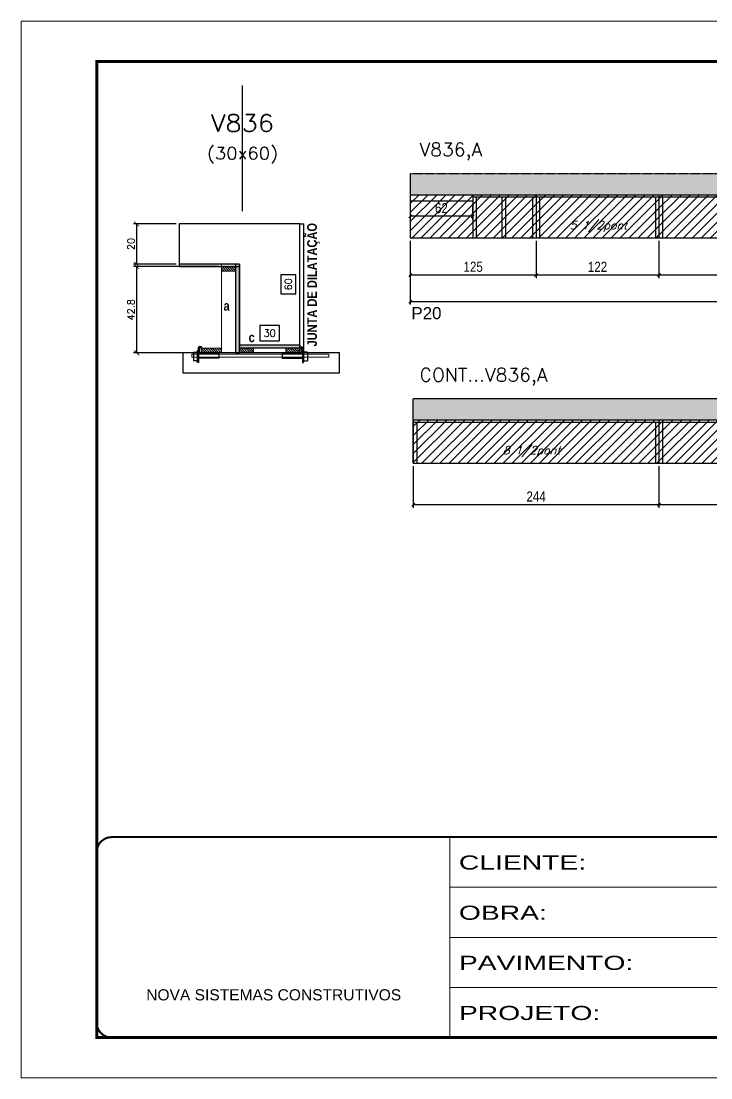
# Model space of a CAD drawing. Extents: x -20960 to -5926, y -2106 to 21915.
# Drawn here: x -12207 to -11522, y 9380 to 10430 of the extents above; entities that cross this region are included whole.
import ezdxf
from ezdxf.enums import TextEntityAlignment as Align

# ---------------------------------------------------------------- set-up
doc = ezdxf.new("R2010")
doc.units = 0
for name, pattern in [('CONTINUO', [0]), ('DASHED', [0.75, 0.5, -0.25]), ('HIDDEN', [0.375, 0.25, -0.125])]:
    doc.linetypes.add(name, pattern=pattern)
for name, color, linetype in [('5', 5, 'Continuous'), ('barrote', 251, 'Continuous'), ('COTA', 241, 'Continuous'), ('Cota Seção (2x)', 4, 'Continuous'), ('detalhes', 4, 'Continuous'), ('Painéis', 200, 'Continuous'), ('presilha', 1, 'Continuous'), ('Reaproveitamento', 251, 'Continuous'), ('SARR_2.2x7', 40, 'Continuous'), ('SARR_3.5x7', 81, 'Continuous'), ('texto', 7, 'Continuous'), ('Texto de Titulo', 7, 'Continuous'), ('Texto Qtd Sarr', 242, 'Continuous')]:
    doc.layers.add(name, color=color, linetype=linetype)
for name, color, linetype, lineweight in [('CONCRETO', 251, 'Continuous', 25), ('Folhas', 255, 'Continuous', 9), ('Hachura', 251, 'Continuous', 9), ('Madeira', 126, 'Continuous', 18), ('SARRAFO DE PRESSAO', 251, 'DASHED', 9), ('SCO-___-LAJ', 2, 'Continuous', 0), ('Texto Seção', 7, 'Continuous', 15)]:
    doc.layers.add(name, color=color, linetype=linetype, lineweight=lineweight)
doc.styles.add('ARIAL', font='arial.ttf')
doc.styles.add('COTA TECNICA', font='techl___.ttf', dxfattribs={"height": 10})
doc.styles.add('COTA TECNICA-50', font='techl___.ttf', dxfattribs={"height": 9})
doc.styles.add('REGUA-120', font='ROMANS.shx', dxfattribs={"height": 15})
doc.styles.add('Romans', font='romans.shx')
doc.styles.get("Standard").update_dxf_attribs({"font": 'arial.ttf'})
doc.styles.add('TECNICA', font='techb___.ttf', dxfattribs={"height": 10})
doc.styles.add('Tecnologia', font='')
doc.styles.get('Tecnologia').set_extended_font_data('Forgotten Futurist')
doc.dimstyles.new('COTA PAINEL-50', dxfattribs={"dimtxt": 9, "dimasz": 3, "dimexe": 3, "dimexo": 3, "dimgap": 3, "dimtad": 1, "dimdec": 1, "dimzin": 12, "dimdsep": 46, "dimtxsty": 'COTA TECNICA-50', "dimblk1": 'OBLIQUE', "dimblk2": 'OBLIQUE', "dimsah": 1, "dimcen": 0.9, "dimclrd": 4, "dimclre": 4, "dimclrt": 240, "dimadec": 1, "dimazin": 3, "dimtfac": 1, "dimtdec": 1, "dimtmove": 0, "dimatfit": 3, "dimfxl": 1, "dimtolj": 1, "dimtzin": 12, "dimarcsym": 0})
doc.dimstyles.new('Cota Seção (2x)', dxfattribs={"dimtxt": 7, "dimasz": 5, "dimexe": 3, "dimexo": 3, "dimgap": 2, "dimtad": 3, "dimdec": 1, "dimlfac": 0.5, "dimzin": 12, "dimdsep": 46, "dimtxsty": 'Romans', "dimblk": 'ARCHTICK', "dimcen": 0, "dimclrd": 4, "dimclre": 4, "dimclrt": 1, "dimadec": 1, "dimazin": 3, "dimtfac": 1, "dimtdec": 1, "dimtmove": 0, "dimatfit": 3, "dimldrblk": 'OBLIQUE', "dimfxl": 1, "dimtolj": 1, "dimtzin": 12, "dimarcsym": 0})
doc.dimstyles.new('Cota Seção interna', dxfattribs={"dimtxt": 7, "dimasz": 6, "dimexe": 0.18, "dimexo": 2, "dimgap": -4, "dimtad": 3, "dimdec": 1, "dimlfac": 0.5, "dimzin": 12, "dimdsep": 46, "dimtxsty": 'Romans', "dimblk": 'ARCHTICK', "dimcen": 0.09, "dimse1": 1, "dimse2": 1, "dimsd1": 1, "dimsd2": 1, "dimclrd": 180, "dimclre": 5, "dimclrt": 1, "dimadec": 0, "dimazin": 3, "dimtfac": 1, "dimtdec": 1, "dimtofl": 0, "dimtmove": 0, "dimatfit": 3, "dimldrblk": 'ARCHTICK', "dimfxl": 1, "dimtolj": 1, "dimtzin": 0, "dimarcsym": 0})
doc.dimstyles.new('PAINEL', dxfattribs={"dimtxt": 10, "dimasz": 3, "dimexe": 3, "dimexo": 3, "dimgap": 3, "dimtad": 1, "dimdec": 1, "dimzin": 12, "dimdsep": 46, "dimtxsty": 'COTA TECNICA', "dimblk1": 'OBLIQUE', "dimblk2": 'OBLIQUE', "dimsah": 1, "dimcen": 0.9, "dimclrd": 4, "dimclre": 4, "dimclrt": 240, "dimadec": 1, "dimazin": 3, "dimtfac": 1, "dimtdec": 1, "dimtmove": 0, "dimatfit": 3, "dimfxl": 1, "dimtolj": 1, "dimtzin": 12, "dimarcsym": 0})
pattern_1 = [(45, (6116.408, 11176.732), (-4.490128, 4.490128), [])]

# ---------------------------------------------------------------- blocks, each defined once
blk = doc.blocks.new('9999999999')
at = {"color": 30, "linetype": 'CONTINUO'}
for p, q in [((98564.6, 34230.2), (98564.6, 34429.4)), ((98564.6, 34379.6), (99584, 34379.6)), ((98564.6, 34329.8), (99488, 34329.8)), ((98564.6, 34280), (99488, 34280))]:
    blk.add_line(p, q, dxfattribs=at)
at = {"color": 30, "linetype": 'CONTINUO', "const_width": 2}
blk.add_lwpolyline([(99584, 34230.2), (99584, 34414.4, 0.414214), (99569, 34429.4), (98229, 34429.4, 0.414214), (98214, 34414.4), (98214, 34245.2, 0.414214), (98229, 34230.2), (99584, 34230.2)], format="xyb", dxfattribs=at)
at = {"layer": 'Folhas'}
blk.add_lwpolyline([(98139, 34190.2), (99624, 34190.2), (99624, 35240.2), (98139, 35240.2)], close=True, dxfattribs=at)
at = {"layer": 'Folhas', "color": 30, "const_width": 3}
blk.add_lwpolyline([(98214, 34230.2), (99584, 34230.2), (99584, 35200.2), (98214, 35200.2)], close=True, dxfattribs=at)
at = {"color": 7, "linetype": 'Continuous', "ltscale": 5, "style": 'ARIAL'}
blk.add_text('NOVA SISTEMAS CONSTRUTIVOS', height=11.059, dxfattribs=at).set_placement((98263.2, 34267.2))
at = {"layer": 'Folhas', "color": 7, "style": 'Tecnologia', "width": 1.5}
for s, p in [('CLIENTE:', (98573.7, 34397.2)), ('OBRA:', (98573.7, 34347.3)), ('PAVIMENTO:', (98573.7, 34297.5)), ('PROJETO:', (98573.7, 34247.7))]:
    blk.add_text(s, height=14, dxfattribs=at).set_placement(p)
blk = doc.blocks.new('titulo1')
at = {"layer": 'Defpoints', "color": 252, "linetype": 'HIDDEN', "ltscale": 2}
blk.add_line((0, 0), (0, 125), dxfattribs=at)
at = {"layer": 'Defpoints', "style": 'Romans', "oblique": 15}
blk.add_attdef('FOLHA', text='', height=10, dxfattribs=at).set_placement((0, 15.6), align=Align.MIDDLE_CENTER)
at = {"layer": 'Texto Qtd Sarr', "color": 3, "style": 'Romans', "oblique": 15}
for tag, height, p in [('TITULO', 17, (0, 71.4)), ('SEÇÃO', 12, (0, 41.5))]:
    blk.add_attdef(tag, text='', height=height, dxfattribs=at).set_placement(p, align=Align.MIDDLE_CENTER)
blk = doc.blocks.new('PRESILHA METÁLICA 1')
at = {"layer": 'presilha'}
for p, q in [((7.5, 10.6), (7.5, 19.9)), ((12, 21), (8.6, 21)), ((9, 11.6), (9, 18.9)), ((12, 19.5), (9.6, 19.5)), ((12, 21), (12, 19.5)), ((0, 13), (6, 13)), ((0, 13), (0, 0)), ((6, 0), (0, 0)), ((6, 15.5), (7.5, 15.5)), ((6, -2.5), (6, 15.5)), ((6, 13), (6, 0)), ((7.5, 15.5), (7.5, -2.5)), ((37.5, 4.1), (7.5, 4.1)), ((37.5, 11), (9.6, 11)), ((37.5, 11), (37.5, 4.1)), ((7.5, -2.5), (6, -2.5))]:
    blk.add_line(p, q, dxfattribs=at)
for centre, radius, start, end in [((8.6, 19.9), 1.14, 90, 180), ((9.6, 18.9), 0.57, 90, 180), ((9.6, 11.6), 0.57, 180, 270)]:
    blk.add_arc(centre, radius, start, end, dxfattribs=at)
blk = doc.blocks.new('*D1484')
at = {"layer": 'Cota Seção (2x)', "color": 180, "lineweight": -2, "transparency": 16777216}
for p, q in [((-11950.5, 10127.1), (-11969.9, 10127.1)), ((-11969.9, 10127.1), (-11969.9, 10112.1)), ((-11950.5, 10112.1), (-11950.5, 10127.1)), ((-11969.9, 10112.1), (-11950.5, 10112.1))]:
    blk.add_line(p, q, dxfattribs=at)
at = {"layer": 'Defpoints', "color": 0, "transparency": 16777216}
for p in [(-11930.2, 10108.1), (-11990.2, 10100.1), (-11930.2, 10100.1)]:
    blk.add_point(p, dxfattribs=at)
at = {"layer": 'Cota Seção (2x)', "color": 1, "transparency": 16777216, "insert": (-11960.2, 10119.6), "char_height": 7, "attachment_point": 5, "style": 'Romans'}
blk.add_mtext('\\A1;30', dxfattribs=at)
blk = doc.blocks.new('_ArchTick')
at = {"color": 0, "linetype": 'ByBlock', "const_width": 0.15}
blk.add_lwpolyline([(-0.5, -0.5), (0.5, 0.5)], dxfattribs=at)
blk = doc.blocks.new('*D1489')
at = {"layer": 'COTA', "color": 4, "lineweight": -2, "transparency": 16777216}
for p, q in [((-12011.2, 10185.7), (-12095.3, 10185.7)), ((-12092.3, 10185.7), (-12092.3, 10100.1)), ((-12011.2, 10100.1), (-12095.3, 10100.1))]:
    blk.add_line(p, q, dxfattribs=at)
at = {"layer": 'Defpoints', "color": 0, "transparency": 16777216}
for p in [(-12008.2, 10185.7), (-12092.3, 10100.1), (-12008.2, 10100.1)]:
    blk.add_point(p, dxfattribs=at)
at = {"layer": 'COTA', "color": 4, "lineweight": -2, "transparency": 16777216, "xscale": 5, "yscale": 5, "zscale": 5}
for p, rotation in [((-12092.3, 10185.7), 90), ((-12092.3, 10100.1), 270)]:
    blk.add_blockref('_ArchTick', p, dxfattribs=dict(at, rotation=rotation))
at = {"layer": 'COTA', "color": 1, "transparency": 16777216, "insert": (-12097.8, 10142.9), "char_height": 7, "attachment_point": 5, "rotation": 90, "style": 'Romans'}
blk.add_mtext('\\A1;42.8', dxfattribs=at)
blk = doc.blocks.new('_Oblique')
at = {"color": 0, "linetype": 'ByBlock', "lineweight": -2}
blk.add_line((-0.5, -0.5), (0.5, 0.5), dxfattribs=at)
blk = doc.blocks.new('*D1490')
at = {"layer": 'COTA', "color": 4, "lineweight": -2, "transparency": 16777216}
for p, q in [((-12053.2, 10228.1), (-12095.3, 10228.1)), ((-12092.3, 10228.1), (-12092.3, 10188.1)), ((-12053.2, 10188.1), (-12095.3, 10188.1))]:
    blk.add_line(p, q, dxfattribs=at)
at = {"layer": 'Defpoints', "color": 0, "transparency": 16777216}
for p in [(-12050.2, 10228.1), (-12092.3, 10188.1), (-12050.2, 10188.1)]:
    blk.add_point(p, dxfattribs=at)
at = {"layer": 'COTA', "color": 4, "lineweight": -2, "transparency": 16777216, "xscale": 5, "yscale": 5, "zscale": 5}
for p, rotation in [((-12092.3, 10228.1), 90), ((-12092.3, 10188.1), 270)]:
    blk.add_blockref('_ArchTick', p, dxfattribs=dict(at, rotation=rotation))
at = {"layer": 'COTA', "color": 1, "transparency": 16777216, "insert": (-12097.8, 10208.1), "char_height": 7, "attachment_point": 5, "rotation": 90, "style": 'Romans'}
blk.add_mtext('\\A1;20', dxfattribs=at)
blk = doc.blocks.new('*D1491')
at = {"layer": 'Cota Seção (2x)', "color": 180, "lineweight": -2, "transparency": 16777216}
for p, q in [((-11934.2, 10177.6), (-11949.2, 10177.6)), ((-11949.2, 10177.6), (-11949.2, 10158.6)), ((-11934.2, 10158.6), (-11934.2, 10177.6)), ((-11949.2, 10158.6), (-11934.2, 10158.6))]:
    blk.add_line(p, q, dxfattribs=at)
at = {"layer": 'Defpoints', "color": 0, "transparency": 16777216}
for p in [(-11930.2, 10228.1), (-11930.2, 10108.1), (-11930.2, 10108.1)]:
    blk.add_point(p, dxfattribs=at)
at = {"layer": 'Cota Seção (2x)', "color": 1, "transparency": 16777216, "insert": (-11941.7, 10168.1), "char_height": 7, "attachment_point": 5, "rotation": 90, "style": 'Romans'}
blk.add_mtext('\\A1;60', dxfattribs=at)
blk = doc.blocks.new('*D1488')
at = {"layer": 'COTA', "color": 4, "linetype": 'ByBlock', "lineweight": -2, "transparency": 16777216}
for p, q in [((-11820.6, 10211.4), (-11820.6, 10174.4)), ((-11695.6, 10211.4), (-11695.6, 10174.4)), ((-11820.6, 10177.4), (-11695.6, 10177.4))]:
    blk.add_line(p, q, dxfattribs=at)
at = {"layer": 'Defpoints', "color": 0, "linetype": 'ByBlock', "transparency": 16777216}
for p in [(-11820.6, 10214.4), (-11695.6, 10214.4), (-11695.6, 10177.4)]:
    blk.add_point(p, dxfattribs=at)
at = {"layer": 'COTA', "color": 4, "linetype": 'ByBlock', "lineweight": -2, "transparency": 16777216, "xscale": 3, "yscale": 3, "zscale": 3, "rotation": 180}
blk.add_blockref('_Oblique', (-11820.6, 10177.4), dxfattribs=at)
at = {"layer": 'COTA', "color": 4, "linetype": 'ByBlock', "lineweight": -2, "transparency": 16777216, "xscale": 3, "yscale": 3, "zscale": 3}
blk.add_blockref('_Oblique', (-11695.6, 10177.4), dxfattribs=at)
at = {"layer": 'COTA', "color": 240, "linetype": 'ByBlock', "transparency": 16777216, "insert": (-11758.1, 10185.5), "char_height": 10, "attachment_point": 5, "style": 'COTA TECNICA'}
blk.add_mtext('\\A1;125', dxfattribs=at)
blk = doc.blocks.new('*D1501')
at = {"layer": 'COTA', "color": 4, "linetype": 'ByBlock', "lineweight": -2, "transparency": 16777216}
for p, q in [((-11573.6, 10211.4), (-11573.6, 10174.4)), ((-11329.6, 10211.4), (-11329.6, 10174.4)), ((-11573.6, 10177.4), (-11329.6, 10177.4))]:
    blk.add_line(p, q, dxfattribs=at)
at = {"layer": 'Defpoints', "color": 0, "linetype": 'ByBlock', "transparency": 16777216}
for p in [(-11573.6, 10214.4), (-11329.6, 10214.4), (-11329.6, 10177.4)]:
    blk.add_point(p, dxfattribs=at)
at = {"layer": 'COTA', "color": 4, "linetype": 'ByBlock', "lineweight": -2, "transparency": 16777216, "xscale": 3, "yscale": 3, "zscale": 3, "rotation": 180}
blk.add_blockref('_Oblique', (-11573.6, 10177.4), dxfattribs=at)
at = {"layer": 'COTA', "color": 4, "linetype": 'ByBlock', "lineweight": -2, "transparency": 16777216, "xscale": 3, "yscale": 3, "zscale": 3}
blk.add_blockref('_Oblique', (-11329.6, 10177.4), dxfattribs=at)
at = {"layer": 'COTA', "color": 240, "linetype": 'ByBlock', "transparency": 16777216, "insert": (-11451.6, 10185.5), "char_height": 10, "attachment_point": 5, "style": 'COTA TECNICA'}
blk.add_mtext('\\A1;244', dxfattribs=at)
blk = doc.blocks.new('*D1503')
at = {"layer": 'COTA', "color": 4, "linetype": 'ByBlock', "lineweight": -2, "transparency": 16777216}
for p, q in [((-11820.6, 10211.4), (-11820.6, 10148)), ((-11141.6, 10211.4), (-11141.6, 10148)), ((-11820.6, 10151), (-11141.6, 10151))]:
    blk.add_line(p, q, dxfattribs=at)
at = {"layer": 'Defpoints', "color": 0, "linetype": 'ByBlock', "transparency": 16777216}
for p in [(-11820.6, 10214.4), (-11141.6, 10214.4), (-11141.6, 10151)]:
    blk.add_point(p, dxfattribs=at)
at = {"layer": 'COTA', "color": 4, "linetype": 'ByBlock', "lineweight": -2, "transparency": 16777216, "xscale": 3, "yscale": 3, "zscale": 3, "rotation": 180}
blk.add_blockref('_Oblique', (-11820.6, 10151), dxfattribs=at)
at = {"layer": 'COTA', "color": 4, "linetype": 'ByBlock', "lineweight": -2, "transparency": 16777216, "xscale": 3, "yscale": 3, "zscale": 3}
blk.add_blockref('_Oblique', (-11141.6, 10151), dxfattribs=at)
at = {"layer": 'COTA', "color": 240, "linetype": 'ByBlock', "transparency": 16777216, "insert": (-11481.1, 10158.6), "char_height": 9, "attachment_point": 5, "style": 'COTA TECNICA-50'}
blk.add_mtext('\\A1;679', dxfattribs=at)
blk = doc.blocks.new('*D1504')
at = {"layer": 'COTA', "color": 4, "lineweight": -2, "ltscale": 25, "transparency": 16777216}
for p, q in [((-11817.6, 9987.5), (-11817.6, 9946.2)), ((-11573.6, 9987.5), (-11573.6, 9946.2)), ((-11817.6, 9949.2), (-11573.6, 9949.2))]:
    blk.add_line(p, q, dxfattribs=at)
at = {"layer": 'Defpoints', "color": 0, "ltscale": 25, "transparency": 16777216}
for p in [(-11817.6, 9990.5), (-11573.6, 9990.5), (-11573.6, 9949.2)]:
    blk.add_point(p, dxfattribs=at)
at = {"layer": 'COTA', "color": 4, "lineweight": -2, "ltscale": 25, "transparency": 16777216, "xscale": 3, "yscale": 3, "zscale": 3, "rotation": 180}
blk.add_blockref('_Oblique', (-11817.6, 9949.2), dxfattribs=at)
at = {"layer": 'COTA', "color": 4, "lineweight": -2, "ltscale": 25, "transparency": 16777216, "xscale": 3, "yscale": 3, "zscale": 3}
blk.add_blockref('_Oblique', (-11573.6, 9949.2), dxfattribs=at)
at = {"layer": 'COTA', "color": 240, "ltscale": 25, "transparency": 16777216, "insert": (-11695.6, 9957.3), "char_height": 10, "attachment_point": 5, "style": 'COTA TECNICA'}
blk.add_mtext('\\A1;244', dxfattribs=at)
blk = doc.blocks.new('*D1505')
at = {"layer": 'COTA', "color": 4, "lineweight": -2, "ltscale": 25, "transparency": 16777216}
for p, q in [((-11573.6, 9987.5), (-11573.6, 9946.2)), ((-11329.6, 9987.5), (-11329.6, 9946.2)), ((-11573.6, 9949.2), (-11329.6, 9949.2))]:
    blk.add_line(p, q, dxfattribs=at)
at = {"layer": 'Defpoints', "color": 0, "ltscale": 25, "transparency": 16777216}
for p in [(-11573.6, 9990.5), (-11329.6, 9990.5), (-11329.6, 9949.2)]:
    blk.add_point(p, dxfattribs=at)
at = {"layer": 'COTA', "color": 4, "lineweight": -2, "ltscale": 25, "transparency": 16777216, "xscale": 3, "yscale": 3, "zscale": 3, "rotation": 180}
blk.add_blockref('_Oblique', (-11573.6, 9949.2), dxfattribs=at)
at = {"layer": 'COTA', "color": 4, "lineweight": -2, "ltscale": 25, "transparency": 16777216, "xscale": 3, "yscale": 3, "zscale": 3}
blk.add_blockref('_Oblique', (-11329.6, 9949.2), dxfattribs=at)
at = {"layer": 'COTA', "color": 240, "ltscale": 25, "transparency": 16777216, "insert": (-11451.6, 9957.3), "char_height": 10, "attachment_point": 5, "style": 'COTA TECNICA'}
blk.add_mtext('\\A1;244', dxfattribs=at)
blk = doc.blocks.new('*D1495')
at = {"layer": 'COTA', "color": 4, "lineweight": -2, "ltscale": 25, "transparency": 16777216}
for p, q in [((-11820.6, 10248.2), (-11820.6, 10232.7)), ((-11758.6, 10248.2), (-11758.6, 10232.7)), ((-11758.6, 10235.7), (-11820.6, 10235.7))]:
    blk.add_line(p, q, dxfattribs=at)
at = {"layer": 'Defpoints', "color": 0, "ltscale": 25, "transparency": 16777216}
for p in [(-11820.6, 10251.2), (-11758.6, 10251.2), (-11820.6, 10235.7)]:
    blk.add_point(p, dxfattribs=at)
at = {"layer": 'COTA', "color": 4, "lineweight": -2, "ltscale": 25, "transparency": 16777216, "xscale": 3, "yscale": 3, "zscale": 3, "rotation": 180}
blk.add_blockref('_Oblique', (-11820.6, 10235.7), dxfattribs=at)
at = {"layer": 'COTA', "color": 4, "lineweight": -2, "ltscale": 25, "transparency": 16777216, "xscale": 3, "yscale": 3, "zscale": 3}
blk.add_blockref('_Oblique', (-11758.6, 10235.7), dxfattribs=at)
at = {"layer": 'COTA', "color": 240, "ltscale": 25, "transparency": 16777216, "insert": (-11789.6, 10243.8), "char_height": 10, "attachment_point": 5, "style": 'COTA TECNICA'}
blk.add_mtext('\\A1;62', dxfattribs=at)
blk = doc.blocks.new('*D1496')
at = {"layer": 'COTA', "color": 4, "lineweight": -2, "ltscale": 25, "transparency": 16777216}
for p, q in [((-11695.6, 10211.4), (-11695.6, 10174.4)), ((-11573.6, 10211.4), (-11573.6, 10174.4)), ((-11695.6, 10177.4), (-11573.6, 10177.4))]:
    blk.add_line(p, q, dxfattribs=at)
at = {"layer": 'Defpoints', "color": 0, "ltscale": 25, "transparency": 16777216}
for p in [(-11695.6, 10214.4), (-11573.6, 10214.4), (-11573.6, 10177.4)]:
    blk.add_point(p, dxfattribs=at)
at = {"layer": 'COTA', "color": 4, "lineweight": -2, "ltscale": 25, "transparency": 16777216, "xscale": 3, "yscale": 3, "zscale": 3, "rotation": 180}
blk.add_blockref('_Oblique', (-11695.6, 10177.4), dxfattribs=at)
at = {"layer": 'COTA', "color": 4, "lineweight": -2, "ltscale": 25, "transparency": 16777216, "xscale": 3, "yscale": 3, "zscale": 3}
blk.add_blockref('_Oblique', (-11573.6, 10177.4), dxfattribs=at)
at = {"layer": 'COTA', "color": 240, "ltscale": 25, "transparency": 16777216, "insert": (-11634.6, 10185.5), "char_height": 10, "attachment_point": 5, "style": 'COTA TECNICA'}
blk.add_mtext('\\A1;122', dxfattribs=at)

msp = doc.modelspace()

# ---------------------------------------------------------------- hatches: boundary and pattern name
at = {"layer": 'COTA', "linetype": 'ByBlock'}
h = msp.add_hatch(dxfattribs=at)
h.set_pattern_fill('AR-CONC', color=256, scale=0.03)
h.set_pattern_definition([(50, (-152527.7897, -20610.411), (5.46554007, -0.47817257), [0.5715, -6.2865]), (355, (-152527.7897, -20610.411), (-1.05730264, 5.73170536), [0.4572, -5.02921753]), (100.4514447, (-152527.334, -20610.451), (4.40823741, 5.25353256), [0.48570026, -5.34270734]), (46.1842, (-152527.79, -20608.887), (8.13237123, -1.26126984), [0.85725, -9.42975]), (96.6355576, (-152527.112, -20608.992), (7.122124, 7.42278374), [0.7285507, -8.01406824]), (351.184151, (-152527.79, -20608.887), (7.122124, 7.42278374), [0.685799, -7.54379196]), (21, (-152527.0277, -20609.268), (4.54843174, -3.06795595), [0.5715, -6.2865]), (326, (-152527.0277, -20609.268), (1.85406085, 5.52563898), [0.4572, -5.0292]), (71.451445, (-152526.6487, -20609.5236), (6.40249258, 2.45768307), [0.48570026, -5.34269813]), (37.5, (-152527.7897, -20610.411), (0.092658098, 2.536651166), [0, -4.96824, 0, -5.1054, 0, -5.04825]), (7.5, (-152527.7897, -20610.411), (2.004589875, 3.005417245), [0, -2.91084, 0, -4.85394, 0, -1.92405]), (327.5, (-152529.489, -20610.411), (4.067717855, -0.17186232), [0, -1.905, 0, -5.9436, 0, -7.8867]), (317.5, (-152530.251, -20610.411), (4.44387544, 0.76279473), [0, -2.4765, 0, -3.94716, 0, -5.6007])])
h.paths.add_polyline_path([(-11329.58, 10278.39), (-11820.58, 10278.39), (-11820.58, 10257.19), (-11329.58, 10257.19), (-11260.58, 10257.19), (-11260.58, 10236.39), (-11141.58, 10236.39), (-11141.58, 10214.52), (-11111.58, 10214.39), (-11111.58, 10236.39), (-10992.58, 10236.39), (-10992.58, 10257.19), (-10889.08, 10257.19), (-10889.08, 10278.39)])
h.paths.add_polyline_path([(-10972.66, 10230.08), (-10972.66, 10264.02), (-10993.24, 10264.02), (-10993.24, 10230.08)], flags=25)
h.paths.add_polyline_path([(-11063.77, 10250.08), (-11040.96, 10250.08), (-11040.96, 10270.66), (-11063.77, 10270.66)], flags=24)
h.paths.add_polyline_path([(-11212.77, 10250.08), (-11189.96, 10250.08), (-11189.96, 10270.66), (-11212.77, 10270.66)], flags=24)
h = msp.add_hatch(dxfattribs=at)
h.set_pattern_fill('AR-CONC', color=256, scale=0.03)
h.set_pattern_definition([(50, (-149344.2897, -18040.1037), (5.46554007, -0.47817257), [0.5715, -6.2865]), (355, (-149344.2897, -18040.1037), (-1.05730264, 5.73170536), [0.4572, -5.02921753]), (100.4514447, (-149343.834, -18040.1435), (4.40823741, 5.25353256), [0.48570026, -5.34270734]), (46.1842, (-149344.29, -18038.58), (8.13237123, -1.26126984), [0.85725, -9.42975]), (96.6355576, (-149343.612, -18038.685), (7.122124, 7.42278374), [0.7285507, -8.01406824]), (351.184151, (-149344.29, -18038.58), (7.122124, 7.42278374), [0.685799, -7.54379196]), (21, (-149343.5277, -18038.9607), (4.54843174, -3.06795595), [0.5715, -6.2865]), (326, (-149343.5277, -18038.9607), (1.85406085, 5.52563898), [0.4572, -5.0292]), (71.451445, (-149343.1487, -18039.2164), (6.40249258, 2.45768307), [0.48570026, -5.34269813]), (37.5, (-149344.2897, -18040.1037), (0.092658098, 2.536651166), [0, -4.96824, 0, -5.1054, 0, -5.04825]), (7.5, (-149344.2897, -18040.1037), (2.004589875, 3.005417245), [0, -2.91084, 0, -4.85394, 0, -1.92405]), (327.5, (-149345.989, -18040.1037), (4.067717855, -0.17186232), [0, -1.905, 0, -5.9436, 0, -7.8867]), (317.5, (-149346.751, -18040.1037), (4.44387544, 0.76279473), [0, -2.4765, 0, -3.94716, 0, -5.6007])])
h.paths.add_polyline_path([(-11066.08, 10033.29), (-11066.08, 10054.49), (-11817.58, 10054.49), (-11817.58, 10033.29)])
at = {"layer": 'Hachura'}
h = msp.add_hatch(color=256, dxfattribs=at)
h.dxf.hatch_style = 1
h.paths.add_polyline_path([(-11990.17, 10185.73), (-11990.17, 10188.13), (-12050.17, 10188.13), (-12050.17, 10185.73)])
h = msp.add_hatch(dxfattribs=at)
h.set_pattern_fill('ANSI31', color=256, scale=0.5, angle=270, style=0)
h.set_pattern_definition([(315, (10897.6435, 1878.083), (1.12253202, 1.12253202), [])])
h.paths.add_polyline_path([(-12008.18, 10181.33), (-12008.18, 10185.73), (-11994.18, 10185.73), (-11994.18, 10181.33)])
h = msp.add_hatch(color=256, dxfattribs=at)
h.dxf.hatch_style = 1
h.paths.add_polyline_path([(-11990.18, 10188.13), (-11994.18, 10188.13), (-11994.18, 10100.13), (-11990.18, 10100.13)])
h = msp.add_hatch(dxfattribs=at)
h.set_pattern_fill('ANSI31', color=256, scale=0.5, angle=270, style=0)
h.set_pattern_definition([(315, (10863.6435, 1870.483), (1.12253202, 1.12253202), [])])
h.paths.add_polyline_path([(-12008.18, 10100.13), (-12008.18, 10104.53), (-12028.18, 10104.53), (-12028.18, 10100.13)])
h = msp.add_hatch(color=256, dxfattribs=at)
h.dxf.hatch_style = 1
h.paths.add_polyline_path([(-11990.17, 10104.53), (-11990.17, 10108.13), (-11930.21, 10108.13), (-11930.21, 10104.53)])
h = msp.add_hatch(dxfattribs=at)
h.set_pattern_fill('ANSI31', color=256, scale=0.5, angle=270, style=0)
h.set_pattern_definition([(315, (10966.4455, 1870.483), (1.12253202, 1.12253202), [])])
h.paths.add_polyline_path([(-11990.17, 10100.13), (-11990.17, 10104.53), (-11976.17, 10104.53), (-11976.17, 10100.13)])
h = msp.add_hatch(dxfattribs=at)
h.set_pattern_fill('ANSI31', color=256, scale=0.5, angle=270, style=0)
h.set_pattern_definition([(315, (11012.4087, 1870.483), (1.12253202, 1.12253202), [])])
h.paths.add_polyline_path([(-11944.21, 10100.13), (-11944.21, 10104.53), (-11930.21, 10104.53), (-11930.21, 10100.13)])
at = {"layer": 'Reaproveitamento', "linetype": 'ByBlock'}
h = msp.add_hatch(dxfattribs=at)
h.set_pattern_fill('ANSI31', color=256, scale=2)
h.set_pattern_definition(pattern_1)
h.paths.add_polyline_path([(-11695.58, 10257.19), (-11820.58, 10257.19), (-11820.58, 10214.39), (-11776.58, 10214.39), (-11695.58, 10214.39)])
h = msp.add_hatch(dxfattribs=at)
h.set_pattern_fill('ANSI31', color=256, scale=2)
h.set_pattern_definition(pattern_1)
h.paths.add_polyline_path([(-11573.58, 10257.19), (-11695.58, 10257.19), (-11695.58, 10214.39), (-11654.58, 10214.39), (-11573.58, 10214.39)])
h = msp.add_hatch(dxfattribs=at)
h.set_pattern_fill('ANSI31', color=256, scale=2)
h.set_pattern_definition(pattern_1)
h.paths.add_polyline_path([(-11329.58, 10214.39), (-11329.58, 10257.19), (-11573.58, 10257.19), (-11573.58, 10214.39)])
h = msp.add_hatch(dxfattribs=at)
h.set_pattern_fill('ANSI31', color=256, scale=2)
h.set_pattern_definition(pattern_1)
h.paths.add_polyline_path([(-11817.58, 10033.29), (-11817.58, 9990.49), (-11573.58, 9990.49), (-11573.58, 10033.29)])
h = msp.add_hatch(dxfattribs=at)
h.set_pattern_fill('ANSI31', color=256, scale=2)
h.set_pattern_definition(pattern_1)
h.paths.add_polyline_path([(-11329.58, 9990.49), (-11329.58, 10033.29), (-11573.58, 10033.29), (-11573.58, 9990.49)])

# ---------------------------------------------------------------- linework, layer by layer
at = {"layer": 'barrote'}
msp.add_lwpolyline([(-12046.54, 10080.13), (-11890.89, 10080.13), (-11890.89, 10100.13), (-12046.54, 10100.13)], close=True, dxfattribs=at)
at = {"layer": 'CONCRETO'}
for p, q in [((-11930.18, 10100.13), (-11930.18, 10228.13)), ((-11930.18, 10228.13), (-11926.18, 10228.13)), ((-11926.18, 10100.13), (-11926.18, 10228.13))]:
    msp.add_line(p, q, dxfattribs=at)
msp.add_lwpolyline([(-11990.18, 10188.13), (-11990.18, 10104.53), (-11990.17, 10104.53), (-11990.17, 10108.13), (-11930.18, 10108.13), (-11930.18, 10188.13), (-11930.18, 10188.13), (-11930.18, 10228.13), (-11930.18, 10228.13), (-11930.18, 10228.13), (-11990.18, 10228.13), (-12050.17, 10228.13), (-12050.17, 10188.13)], dxfattribs=at)
at = {"layer": 'COTA', "linetype": 'DASHED', "ltscale": 0.3}
msp.add_line((-11820.58, 10278.39), (-11329.58, 10278.39), dxfattribs=at)
at = {"layer": 'COTA', "linetype": 'ByBlock'}
for p, q in [((-11820.58, 10278.39), (-11820.58, 10257.19)), ((-11066.08, 10054.49), (-11817.58, 10054.49)), ((-11817.58, 10033.29), (-11817.58, 10054.49))]:
    msp.add_line(p, q, dxfattribs=at)
at = {"layer": 'Madeira'}
for points in [[(-12008.18, 10188.13), (-11994.18, 10188.13), (-11994.18, 10100.13), (-12008.18, 10100.13)], [(-12008.18, 10181.33), (-12008.18, 10185.73), (-11994.18, 10185.73), (-11994.18, 10181.33)], [(-12008.18, 10100.13), (-12008.18, 10104.53), (-12028.18, 10104.53), (-12028.18, 10100.13)], [(-11990.17, 10100.13), (-11990.17, 10104.53), (-11976.17, 10104.53), (-11976.17, 10100.13)], [(-11944.21, 10100.13), (-11944.21, 10104.53), (-11930.21, 10104.53), (-11930.21, 10100.13)]]:
    msp.add_lwpolyline(points, close=True, dxfattribs=at)
at = {"layer": 'Painéis', "linetype": 'ByBlock'}
for p, q in [((-11820.58, 10257.19), (-11329.58, 10257.19)), ((-11820.58, 10257.19), (-11820.58, 10214.39)), ((-11777.58, 10257.19), (-11776.58, 10257.19)), ((-11695.58, 10257.19), (-11695.58, 10214.39)), ((-11654.58, 10257.19), (-11654.58, 10257.19)), ((-11573.58, 10257.19), (-11573.58, 10214.39)), ((-11820.58, 10214.39), (-11776.58, 10214.39)), ((-11776.58, 10214.39), (-11654.58, 10214.39)), ((-11654.58, 10214.39), (-11329.58, 10214.39))]:
    msp.add_line(p, q, dxfattribs=at)
at = {"layer": 'Painéis', "ltscale": 25}
for p, q in [((-11066.08, 10033.29), (-11817.58, 10033.29)), ((-11817.58, 10033.29), (-11817.58, 9990.49)), ((-11573.58, 10033.29), (-11573.58, 9990.49)), ((-11817.58, 9990.49), (-11066.08, 9990.49))]:
    msp.add_line(p, q, dxfattribs=at)
at = {"layer": 'Painéis'}
for points in [[(-11990.17, 10185.73), (-11990.17, 10188.13), (-12050.17, 10188.13), (-12050.17, 10185.73)], [(-11990.18, 10188.13), (-11994.18, 10188.13), (-11994.18, 10100.13), (-11990.18, 10100.13)], [(-11990.17, 10104.53), (-11990.17, 10108.13), (-11930.21, 10108.13), (-11930.21, 10104.53)]]:
    msp.add_lwpolyline(points, close=True, dxfattribs=at)
at = {"layer": 'SARR_2.2x7', "linetype": 'Continuous'}
for p, q in [((-11820.58, 10251.19), (-11758.58, 10251.19)), ((-11758.58, 10254.99), (-11695.58, 10254.99)), ((-11695.58, 10254.99), (-11573.58, 10254.99)), ((-11573.58, 10254.99), (-11329.58, 10254.99)), ((-11817.58, 10031.09), (-11573.58, 10031.09)), ((-11573.58, 10031.09), (-11329.58, 10031.09))]:
    msp.add_line(p, q, dxfattribs=at)
at = {"layer": 'SARR_3.5x7'}
for p, q in [((-11758.58, 10257.19), (-11758.58, 10214.39)), ((-11755.04, 10255.01), (-11755.04, 10214.41)), ((-11729.48, 10254.99), (-11729.48, 10214.39)), ((-11725.94, 10255.01), (-11725.94, 10214.41)), ((-11699.08, 10254.99), (-11699.08, 10214.39)), ((-11692.08, 10254.99), (-11692.08, 10214.39)), ((-11577.08, 10254.99), (-11577.08, 10214.39)), ((-11570.08, 10254.99), (-11570.08, 10214.39)), ((-11817.58, 9990.49), (-11817.58, 10033.29)), ((-11814.13, 10031.09), (-11814.13, 9990.49)), ((-11577.08, 10031.09), (-11577.08, 9990.49)), ((-11570.08, 10031.09), (-11570.08, 9990.49))]:
    msp.add_line(p, q, dxfattribs=at)
at = {"layer": 'SCO-___-LAJ', "color": 1}
msp.add_lwpolyline([(-12037.54, 10098.79), (-11901.56, 10098.79), (-11901.56, 10095.59), (-12037.54, 10095.59)], close=True, dxfattribs=at)

# ---------------------------------------------------------------- block references
at = {"layer": 'presilha', "yscale": 0.6666666666666666, "zscale": 0.6666666666666666}
for p, xscale in [((-12035.75, 10092.16), 0.6666666666666666), ((-11922.63, 10092.16), -0.6666666666666666)]:
    msp.add_blockref('PRESILHA METÁLICA 1', p, dxfattribs=dict(at, xscale=xscale))
at = {"layer": 'SARRAFO DE PRESSAO', "color": 6, "linetype": 'ByBlock'}
msp.add_blockref('9999999999', (-110345.98, -24810.57), dxfattribs=at)
at = {"layer": 'Texto Seção'}
ref = msp.add_blockref('titulo1', (-11987.19, 10240.83), dxfattribs=at)
ref.add_attrib('TITULO', 'V836', dxfattribs={"layer": 'Texto de Titulo', "color": 7, "height": 17, "style": 'Romans', "width": 1.1}).set_placement((-11987.19, 10328.33), align=Align.MIDDLE_CENTER)
ref.add_attrib('SEÇÃO', '(30x60)', dxfattribs={"layer": 'Texto de Titulo', "color": 7, "height": 12, "style": 'Romans', "width": 1.1}).set_placement((-11987.19, 10298.33), align=Align.MIDDLE_CENTER)

# ---------------------------------------------------------------- texts
at = {"layer": '5', "linetype": 'Continuous'}
msp.add_text('P20', height=12, rotation=359.99996, dxfattribs=at).set_placement((-11819.39, 10133.49))
at = {"layer": 'detalhes', "style": 'TECNICA'}
msp.add_text('JUNTA DE DILATAÇÃO', height=9.6, rotation=90, dxfattribs=at).set_placement((-11913.33, 10106.32))
for s, p in [('a', (-12006.01, 10141.93)), ('c', (-11981.1, 10110.62))]:
    msp.add_text(s, height=9.6, dxfattribs=at).set_placement(p)
at = {"layer": 'texto', "color": 2, "char_height": 8, "attachment_point": 5, "style": 'Romans'}
for s, insert in [('{\\Q19;\\C256;5 1/2pont}', (-11633.91, 10225.53)), ('{\\Q19;\\C256;8 1/2pont}', (-11700.2, 10001.98))]:
    msp.add_mtext(s, dxfattribs=dict(at, insert=insert))
at = {"layer": 'Texto Seção', "style": 'REGUA-120', "width": 1.05}
for s, p in [('V836,A', (-11811.26, 10295.58)), ('CONT...V836,A', (-11811.26, 10071.67))]:
    msp.add_text(s, height=13, dxfattribs=at).set_placement(p)

# ---------------------------------------------------------------- dimensions: what is measured, and where the dimension line sits
at = {"layer": 'COTA', "ltscale": 25}
for base, p1, p2, picture, middle in [((-11820.58, 10235.68), (-11758.58, 10251.19), (-11820.58, 10251.19), '*D1495', (-11789.58, 10243.79)), ((-11573.58, 10177.44), (-11695.58, 10214.39), (-11573.58, 10214.39), '*D1496', (-11634.58, 10185.5)), ((-11573.58, 9949.22), (-11817.58, 9990.49), (-11573.58, 9990.49), '*D1504', (-11695.58, 9957.29))]:
    dim = msp.add_linear_dim(base=base, p1=p1, p2=p2, dimstyle='PAINEL', dxfattribs=at)
    dim.commit()
    dim.dimension.update_dxf_attribs({"geometry": picture, "text_midpoint": middle})
at = {"layer": 'COTA'}
dim = msp.add_linear_dim(base=(-12092.28, 10188.13), p1=(-12050.17, 10228.13), p2=(-12050.17, 10188.13), angle=90, dimstyle='Cota Seção (2x)', dxfattribs=at)
dim.commit()
dim.dimension.update_dxf_attribs({"geometry": '*D1490', "text_midpoint": (-12097.78, 10208.13)})
at = {"layer": 'COTA', "linetype": 'ByBlock'}
for base, p1, p2, dimstyle, override, picture, middle in [((-11695.58, 10177.44), (-11820.58, 10214.39), (-11695.58, 10214.39), 'PAINEL', {"dimtmove": 1}, '*D1488', (-11758.08, 10185.55)), ((-11141.58, 10150.97), (-11820.58, 10214.39), (-11141.58, 10214.39), 'COTA PAINEL-50', {"dimarcsym": 1}, '*D1503', (-11481.08, 10158.59)), ((-11329.58, 10177.44), (-11573.58, 10214.39), (-11329.58, 10214.39), 'PAINEL', {"dimtmove": 1}, '*D1501', (-11451.58, 10185.51))]:
    dim = msp.add_linear_dim(base=base, p1=p1, p2=p2, dimstyle=dimstyle, override=override, dxfattribs=at)
    dim.commit()
    dim.dimension.update_dxf_attribs({"geometry": picture, "text_midpoint": middle})
at = {"layer": 'COTA'}
dim = msp.add_linear_dim(base=(-12092.28, 10100.13), p1=(-12008.18, 10185.73), p2=(-12008.18, 10100.13), angle=90, dimstyle='Cota Seção (2x)', dxfattribs=at)
dim.commit()
dim.dimension.update_dxf_attribs({"geometry": '*D1489', "text_midpoint": (-12092.28, 10142.93), "dimtype": 160})
at = {"layer": 'COTA', "ltscale": 25}
dim = msp.add_linear_dim(base=(-11329.58, 9949.22), p1=(-11573.58, 9990.49), p2=(-11329.58, 9990.49), dimstyle='PAINEL', override={"dimtmove": 1}, dxfattribs=at)
dim.commit()
dim.dimension.update_dxf_attribs({"geometry": '*D1505', "text_midpoint": (-11451.58, 9957.29)})
at = {"layer": 'Cota Seção (2x)'}
dim = msp.add_linear_dim(base=(-11930.18, 10108.13), p1=(-11930.18, 10228.13), p2=(-11930.21, 10108.13), angle=90, dimstyle='Cota Seção interna', dxfattribs=at)
dim.commit()
dim.dimension.update_dxf_attribs({"geometry": '*D1491', "text_midpoint": (-11941.68, 10168.13)})
dim = msp.add_linear_dim(base=(-11930.18, 10108.13), p1=(-11990.17, 10100.13), p2=(-11930.18, 10100.13), dimstyle='Cota Seção interna', dxfattribs=at)
dim.commit()
dim.dimension.update_dxf_attribs({"geometry": '*D1484', "text_midpoint": (-11960.19, 10108.13), "dimtype": 160})

doc.saveas('drawing.dxf')
